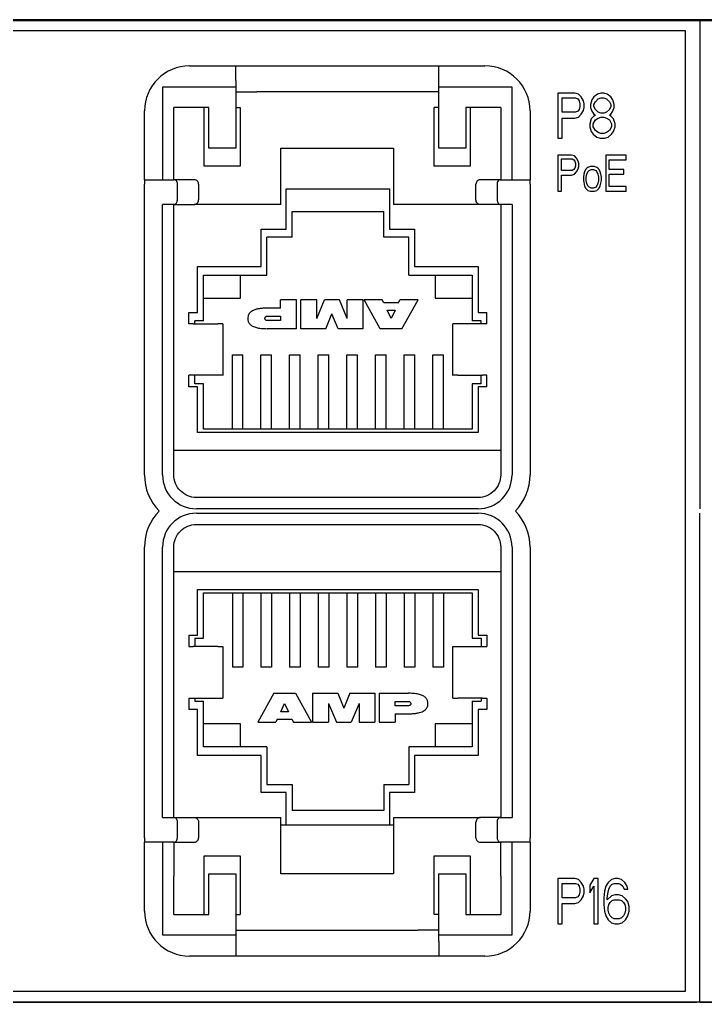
# Model space of a CAD drawing. Header units: millimetres. Extents: x 11355 to 11505, y 8083 to 8171.
# Drawn here: x 11370.43 to 11371.621, y 8103.342 to 8105.05 of the extents above; entities that cross this region are included whole.
import ezdxf

# ---------------------------------------------------------------- set-up
doc = ezdxf.new("R2010")
doc.units = ezdxf.units.MM
for name, color, linetype in [('Elem. Eléctricos - Termomagneticas', 7, 'Continuous'), ('Ordenador de Cables 1U', 7, 'Continuous'), ('SW Siemens Scalance XR324', 7, 'Continuous')]:
    doc.layers.add(name, color=color, linetype=linetype)

# ---------------------------------------------------------------- blocks, each defined once
blk = doc.blocks.new('SW Siemens Scalance XR324')
at = {"layer": 'SW Siemens Scalance XR324'}
for p, q in [((32842.4469, -3475.9849), (32844.7935, -3475.9849)), ((32844.7935, -3475.9849), (32844.7984, -3475.9849)), ((32844.7984, -3475.9849), (32847.145, -3475.9849)), ((32844.7984, -3475.9849), (32844.7984, -3476.8351)), ((32844.774, -3476.0045), (32842.4665, -3476.0045)), ((32844.774, -3477.6734), (32844.774, -3476.0045)), ((32843.9121, -3476.0652), (32843.9922, -3476.0652)), ((32843.9922, -3476.0652), (32844.0444, -3476.0652)), ((32843.9922, -3476.0907), (32843.9922, -3476.0652)), ((32844.0444, -3476.0652), (32844.293, -3476.0652)), ((32844.293, -3476.0652), (32844.3452, -3476.0652)), ((32844.3452, -3476.0652), (32844.4253, -3476.0652)), ((32844.3452, -3476.0907), (32844.3452, -3476.0652)), ((32843.9924, -3476.1025), (32843.8651, -3476.1025)), ((32843.8651, -3476.1025), (32843.8651, -3476.2043)), ((32843.9924, -3476.0907), (32843.9924, -3476.1025)), ((32843.9924, -3476.1025), (32843.9924, -3476.2082)), ((32844.345, -3476.1025), (32844.345, -3476.0907)), ((32844.4723, -3476.1025), (32844.345, -3476.1025)), ((32844.345, -3476.2082), (32844.345, -3476.1025)), ((32844.4723, -3476.2043), (32844.4723, -3476.1025)), ((32843.9924, -3476.1103), (32844.0288, -3476.1103)), ((32844.345, -3476.1103), (32844.3085, -3476.1103)), ((32844.5522, -3476.1126), (32844.5522, -3476.191)), ((32844.5816, -3476.1126), (32844.5522, -3476.1126)), ((32844.5595, -3476.121), (32844.5828, -3476.121)), ((32844.5595, -3476.146), (32844.5595, -3476.121)), ((32844.5877, -3476.1143), (32844.5816, -3476.1126)), ((32844.5828, -3476.121), (32844.5865, -3476.1226)), ((32844.5865, -3476.1226), (32844.5889, -3476.126)), ((32844.5926, -3476.1193), (32844.5877, -3476.1143)), ((32844.5963, -3476.126), (32844.5926, -3476.1193)), ((32844.6146, -3476.1193), (32844.611, -3476.1243)), ((32844.6207, -3476.1143), (32844.6146, -3476.1193)), ((32844.6171, -3476.1276), (32844.622, -3476.1226)), ((32844.6269, -3476.1126), (32844.6207, -3476.1143)), ((32844.622, -3476.1226), (32844.6269, -3476.121)), ((32844.6318, -3476.1126), (32844.6269, -3476.1126)), ((32844.6269, -3476.121), (32844.6318, -3476.121)), ((32844.6379, -3476.1143), (32844.6318, -3476.1126)), ((32844.6318, -3476.121), (32844.6367, -3476.1226)), ((32844.6367, -3476.1226), (32844.6416, -3476.1276)), ((32844.644, -3476.1193), (32844.6379, -3476.1143)), ((32844.6477, -3476.1243), (32844.644, -3476.1193)), ((32843.9454, -3476.1377), (32843.8847, -3476.1377)), ((32843.8847, -3476.2043), (32843.8847, -3476.1377)), ((32843.9375, -3476.2396), (32843.9375, -3476.1377)), ((32843.9454, -3476.2082), (32843.9454, -3476.1377)), ((32843.9924, -3476.1377), (32844.0002, -3476.1377)), ((32844.0002, -3476.1377), (32844.0002, -3476.2396)), ((32844.3371, -3476.2396), (32844.3371, -3476.1377)), ((32844.345, -3476.1377), (32844.3371, -3476.1377)), ((32844.4527, -3476.1377), (32844.392, -3476.1377)), ((32844.392, -3476.1377), (32844.392, -3476.2082)), ((32844.3998, -3476.1377), (32844.3998, -3476.2396)), ((32844.4527, -3476.1377), (32844.4527, -3476.2043)), ((32844.5889, -3476.126), (32844.5901, -3476.131)), ((32844.5901, -3476.136), (32844.5889, -3476.141)), ((32844.5901, -3476.131), (32844.5901, -3476.136)), ((32844.5975, -3476.131), (32844.5963, -3476.126)), ((32844.5963, -3476.1426), (32844.5975, -3476.1376)), ((32844.5975, -3476.1376), (32844.5975, -3476.131)), ((32844.611, -3476.1243), (32844.6085, -3476.1326)), ((32844.6085, -3476.1326), (32844.6085, -3476.1376)), ((32844.6085, -3476.1376), (32844.611, -3476.1443)), ((32844.6146, -3476.1326), (32844.6171, -3476.1276)), ((32844.6146, -3476.136), (32844.6146, -3476.1326)), ((32844.6171, -3476.141), (32844.6146, -3476.136)), ((32844.6416, -3476.1276), (32844.644, -3476.1326)), ((32844.644, -3476.136), (32844.6416, -3476.141)), ((32844.644, -3476.1326), (32844.644, -3476.136)), ((32844.6501, -3476.1326), (32844.6477, -3476.1243)), ((32844.6477, -3476.1443), (32844.6501, -3476.1376)), ((32844.6501, -3476.1376), (32844.6501, -3476.1326)), ((32843.8337, -3476.2043), (32843.8337, -3476.1436)), ((32844.5036, -3476.1436), (32844.5036, -3476.2043)), ((32844.5828, -3476.146), (32844.5595, -3476.146)), ((32844.5595, -3476.156), (32844.5816, -3476.156)), ((32844.5595, -3476.191), (32844.5595, -3476.156)), ((32844.5816, -3476.156), (32844.5877, -3476.1543)), ((32844.5865, -3476.1443), (32844.5828, -3476.146)), ((32844.5889, -3476.141), (32844.5865, -3476.1443)), ((32844.5877, -3476.1543), (32844.5926, -3476.1493)), ((32844.5926, -3476.1493), (32844.5963, -3476.1426)), ((32844.6097, -3476.1576), (32844.6073, -3476.166)), ((32844.6146, -3476.1526), (32844.6097, -3476.1576)), ((32844.611, -3476.1443), (32844.6146, -3476.1493)), ((32844.6146, -3476.1493), (32844.6171, -3476.151)), ((32844.6171, -3476.151), (32844.6146, -3476.1526)), ((32844.622, -3476.146), (32844.6171, -3476.141)), ((32844.6171, -3476.1593), (32844.622, -3476.156)), ((32844.6269, -3476.1476), (32844.622, -3476.146)), ((32844.622, -3476.156), (32844.6269, -3476.1543)), ((32844.6318, -3476.1476), (32844.6269, -3476.1476)), ((32844.6269, -3476.1543), (32844.6318, -3476.1543)), ((32844.6367, -3476.146), (32844.6318, -3476.1476)), ((32844.6318, -3476.1543), (32844.6367, -3476.156)), ((32844.6416, -3476.141), (32844.6367, -3476.146)), ((32844.6367, -3476.156), (32844.6416, -3476.1593)), ((32844.6416, -3476.151), (32844.644, -3476.1493)), ((32844.644, -3476.1526), (32844.6416, -3476.151)), ((32844.644, -3476.1493), (32844.6477, -3476.1443)), ((32844.6489, -3476.1576), (32844.644, -3476.1526)), ((32844.6514, -3476.166), (32844.6489, -3476.1576)), ((32844.6073, -3476.166), (32844.6073, -3476.171)), ((32844.6073, -3476.171), (32844.6097, -3476.1793)), ((32844.6134, -3476.166), (32844.6171, -3476.1593)), ((32844.6134, -3476.171), (32844.6134, -3476.166)), ((32844.6171, -3476.1777), (32844.6134, -3476.171)), ((32844.6416, -3476.1593), (32844.6452, -3476.166)), ((32844.6452, -3476.171), (32844.6416, -3476.1777)), ((32844.6452, -3476.166), (32844.6452, -3476.171)), ((32844.6489, -3476.1793), (32844.6514, -3476.171)), ((32844.6514, -3476.171), (32844.6514, -3476.166)), ((32844.5522, -3476.191), (32844.5595, -3476.191)), ((32844.6097, -3476.1793), (32844.6134, -3476.1843)), ((32844.6134, -3476.1843), (32844.6195, -3476.1893)), ((32844.622, -3476.181), (32844.6171, -3476.1777)), ((32844.6195, -3476.1893), (32844.6256, -3476.191)), ((32844.6269, -3476.1827), (32844.622, -3476.181)), ((32844.6256, -3476.191), (32844.633, -3476.191)), ((32844.6318, -3476.1827), (32844.6269, -3476.1827)), ((32844.6367, -3476.181), (32844.6318, -3476.1827)), ((32844.633, -3476.191), (32844.6391, -3476.1893)), ((32844.6416, -3476.1777), (32844.6367, -3476.181)), ((32844.6391, -3476.1893), (32844.6452, -3476.1843)), ((32844.6452, -3476.1843), (32844.6489, -3476.1793)), ((32843.8337, -3476.2631), (32843.8337, -3476.2043)), ((32843.865, -3476.2043), (32843.865, -3476.2631)), ((32843.9924, -3476.2082), (32843.9454, -3476.2082)), ((32844.0707, -3476.2082), (32844.2666, -3476.2082)), ((32844.0707, -3476.3062), (32844.0707, -3476.2082)), ((32844.2666, -3476.2082), (32844.2666, -3476.3062)), ((32844.392, -3476.2082), (32844.345, -3476.2082)), ((32844.4723, -3476.2631), (32844.4723, -3476.2043)), ((32844.5036, -3476.2043), (32844.5036, -3476.2631)), ((32844.5522, -3476.2204), (32844.5522, -3476.2831)), ((32844.5757, -3476.2204), (32844.5522, -3476.2204)), ((32844.5806, -3476.2217), (32844.5757, -3476.2204)), ((32844.5845, -3476.2257), (32844.5806, -3476.2217)), ((32844.5874, -3476.231), (32844.5845, -3476.2257)), ((32844.6354, -3476.2204), (32844.6354, -3476.2831)), ((32844.6707, -3476.2204), (32844.6354, -3476.2204)), ((32844.6707, -3476.2284), (32844.6707, -3476.2204)), ((32844.0002, -3476.2396), (32843.9375, -3476.2396)), ((32844.3998, -3476.2396), (32844.3371, -3476.2396)), ((32844.5581, -3476.227), (32844.5767, -3476.227)), ((32844.5581, -3476.247), (32844.5581, -3476.227)), ((32844.5767, -3476.227), (32844.5796, -3476.2284)), ((32844.5796, -3476.2284), (32844.5816, -3476.231)), ((32844.5816, -3476.243), (32844.5796, -3476.2457)), ((32844.5816, -3476.231), (32844.5825, -3476.235)), ((32844.5825, -3476.239), (32844.5816, -3476.243)), ((32844.5825, -3476.235), (32844.5825, -3476.239)), ((32844.5884, -3476.235), (32844.5874, -3476.231)), ((32844.5874, -3476.2444), (32844.5884, -3476.2404)), ((32844.5884, -3476.2404), (32844.5884, -3476.235)), ((32844.6021, -3476.243), (32844.6002, -3476.2457)), ((32844.6041, -3476.2417), (32844.6021, -3476.243)), ((32844.608, -3476.2404), (32844.6041, -3476.2417)), ((32844.6158, -3476.2404), (32844.608, -3476.2404)), ((32844.6198, -3476.2417), (32844.6158, -3476.2404)), ((32844.6217, -3476.243), (32844.6198, -3476.2417)), ((32844.6237, -3476.2457), (32844.6217, -3476.243)), ((32844.6413, -3476.2284), (32844.6707, -3476.2284)), ((32844.6413, -3476.2457), (32844.6413, -3476.2284)), ((32844.5767, -3476.247), (32844.5581, -3476.247)), ((32844.5581, -3476.255), (32844.5757, -3476.255)), ((32844.5581, -3476.2831), (32844.5581, -3476.255)), ((32844.5757, -3476.255), (32844.5806, -3476.2537)), ((32844.5796, -3476.2457), (32844.5767, -3476.247)), ((32844.5806, -3476.2537), (32844.5845, -3476.2497)), ((32844.5845, -3476.2497), (32844.5874, -3476.2444)), ((32844.5972, -3476.2537), (32844.5963, -3476.259)), ((32844.5963, -3476.259), (32844.5963, -3476.2644)), ((32844.5982, -3476.2497), (32844.5972, -3476.2537)), ((32844.6002, -3476.2457), (32844.5982, -3476.2497)), ((32844.6012, -3476.259), (32844.6021, -3476.2537)), ((32844.6012, -3476.2644), (32844.6012, -3476.259)), ((32844.6021, -3476.2537), (32844.6041, -3476.2497)), ((32844.6041, -3476.2497), (32844.6061, -3476.247)), ((32844.6061, -3476.247), (32844.61, -3476.2457)), ((32844.61, -3476.2457), (32844.6139, -3476.2457)), ((32844.6139, -3476.2457), (32844.6178, -3476.247)), ((32844.6178, -3476.247), (32844.6198, -3476.2497)), ((32844.6198, -3476.2497), (32844.6217, -3476.2537)), ((32844.6217, -3476.2537), (32844.6227, -3476.259)), ((32844.6227, -3476.259), (32844.6227, -3476.2644)), ((32844.6256, -3476.2497), (32844.6237, -3476.2457)), ((32844.6266, -3476.2537), (32844.6256, -3476.2497)), ((32844.6276, -3476.259), (32844.6266, -3476.2537)), ((32844.6276, -3476.2644), (32844.6276, -3476.259)), ((32844.6668, -3476.2457), (32844.6413, -3476.2457)), ((32844.6413, -3476.2537), (32844.6668, -3476.2537)), ((32844.6413, -3476.275), (32844.6413, -3476.2537)), ((32844.6668, -3476.2537), (32844.6668, -3476.2457)), ((32843.8337, -3476.2631), (32843.8853, -3476.2631)), ((32843.8337, -3476.7763), (32843.8337, -3476.2709)), ((32843.9199, -3476.2631), (32843.8853, -3476.2631)), ((32843.8909, -3476.2983), (32843.8909, -3476.2709)), ((32843.9277, -3476.2709), (32843.9277, -3476.2983)), ((32844.4096, -3476.2983), (32844.4096, -3476.2709)), ((32844.452, -3476.2631), (32844.4174, -3476.2631)), ((32844.4465, -3476.2709), (32844.4465, -3476.2983)), ((32844.452, -3476.2631), (32844.5036, -3476.2631)), ((32844.5036, -3476.2709), (32844.5036, -3476.7763)), ((32844.5963, -3476.2644), (32844.5982, -3476.2737)), ((32844.5982, -3476.2737), (32844.6002, -3476.2777)), ((32844.6021, -3476.2697), (32844.6012, -3476.2644)), ((32844.6041, -3476.2737), (32844.6021, -3476.2697)), ((32844.6061, -3476.2764), (32844.6041, -3476.2737)), ((32844.61, -3476.2777), (32844.6061, -3476.2764)), ((32844.6178, -3476.2764), (32844.6139, -3476.2777)), ((32844.6198, -3476.2737), (32844.6178, -3476.2764)), ((32844.6217, -3476.2697), (32844.6198, -3476.2737)), ((32844.6227, -3476.2644), (32844.6217, -3476.2697)), ((32844.6237, -3476.2777), (32844.6256, -3476.2737)), ((32844.6256, -3476.2737), (32844.6276, -3476.2644)), ((32844.6707, -3476.275), (32844.6413, -3476.275)), ((32844.6707, -3476.2831), (32844.6707, -3476.275)), ((32844.0801, -3476.2788), (32844.2593, -3476.2788)), ((32844.0801, -3476.3494), (32844.0801, -3476.2788)), ((32844.2593, -3476.2788), (32844.2593, -3476.3494)), ((32844.5522, -3476.2831), (32844.5581, -3476.2831)), ((32844.6002, -3476.2777), (32844.6021, -3476.2804)), ((32844.6021, -3476.2804), (32844.6041, -3476.2817)), ((32844.6041, -3476.2817), (32844.608, -3476.2831)), ((32844.608, -3476.2831), (32844.6158, -3476.2831)), ((32844.6139, -3476.2777), (32844.61, -3476.2777)), ((32844.6158, -3476.2831), (32844.6198, -3476.2817)), ((32844.6198, -3476.2817), (32844.6217, -3476.2804)), ((32844.6217, -3476.2804), (32844.6237, -3476.2777)), ((32844.6354, -3476.2831), (32844.6707, -3476.2831)), ((32843.8651, -3476.7763), (32843.8651, -3476.3062)), ((32843.8853, -3476.3062), (32843.8651, -3476.3062)), ((32843.8847, -3476.7763), (32843.8847, -3476.3062)), ((32843.8853, -3476.3062), (32843.9199, -3476.3062)), ((32844.0707, -3476.3062), (32843.9199, -3476.3062)), ((32844.4174, -3476.3062), (32844.2666, -3476.3062)), ((32844.452, -3476.3062), (32844.4174, -3476.3062)), ((32844.4723, -3476.3062), (32844.452, -3476.3062)), ((32844.4527, -3476.3062), (32844.4527, -3476.7763)), ((32844.4723, -3476.3062), (32844.4723, -3476.7763)), ((32844.0901, -3476.3186), (32844.2493, -3476.3186)), ((32844.0901, -3476.3633), (32844.0901, -3476.3186)), ((32844.2493, -3476.3633), (32844.2493, -3476.3186)), ((32844.0364, -3476.4141), (32844.0364, -3476.3494)), ((32844.0364, -3476.3494), (32844.0801, -3476.3494)), ((32844.2593, -3476.3494), (32844.303, -3476.3494)), ((32844.303, -3476.3494), (32844.303, -3476.4141)), ((32844.0901, -3476.3633), (32844.0463, -3476.3633)), ((32844.0463, -3476.429), (32844.0463, -3476.3633)), ((32844.2931, -3476.3633), (32844.2493, -3476.3633)), ((32844.2931, -3476.429), (32844.2931, -3476.3633)), ((32843.9259, -3476.4141), (32844.0364, -3476.4141)), ((32843.9259, -3476.4937), (32843.9259, -3476.4141)), ((32843.9364, -3476.429), (32844.0463, -3476.429)), ((32843.9364, -3476.5086), (32843.9364, -3476.429)), ((32844.0005, -3476.4688), (32844.0005, -3476.429)), ((32844.2931, -3476.429), (32844.403, -3476.429)), ((32844.303, -3476.4141), (32844.4135, -3476.4141)), ((32844.3389, -3476.429), (32844.3389, -3476.4688)), ((32844.403, -3476.429), (32844.403, -3476.5086)), ((32844.4135, -3476.4141), (32844.4135, -3476.4937)), ((32843.9364, -3476.4688), (32844.0005, -3476.4688)), ((32844.07, -3476.4865), (32844.07, -3476.4718)), ((32844.0977, -3476.4718), (32844.07, -3476.4718)), ((32844.0977, -3476.5221), (32844.0977, -3476.4718)), ((32844.1329, -3476.4718), (32844.1053, -3476.4718)), ((32844.1053, -3476.5221), (32844.1053, -3476.4718)), ((32844.1329, -3476.5043), (32844.1329, -3476.4718)), ((32844.1329, -3476.5043), (32844.1466, -3476.4718)), ((32844.1723, -3476.4718), (32844.1466, -3476.4718)), ((32844.186, -3476.5043), (32844.1723, -3476.4718)), ((32844.186, -3476.5043), (32844.186, -3476.4718)), ((32844.2137, -3476.4718), (32844.186, -3476.4718)), ((32844.2137, -3476.5221), (32844.2137, -3476.4718)), ((32844.2431, -3476.5221), (32844.2153, -3476.4718)), ((32844.2469, -3476.4718), (32844.2153, -3476.4718)), ((32844.2494, -3476.4772), (32844.2469, -3476.4718)), ((32844.2749, -3476.4772), (32844.2494, -3476.4772)), ((32844.2749, -3476.4772), (32844.2774, -3476.4718)), ((32844.309, -3476.4718), (32844.2774, -3476.4718)), ((32844.2811, -3476.5221), (32844.309, -3476.4718)), ((32844.3389, -3476.4688), (32844.403, -3476.4688)), ((32843.911, -3476.4937), (32843.9259, -3476.4937)), ((32843.911, -3476.5136), (32843.911, -3476.4937)), ((32844.07, -3476.4865), (32844.0466, -3476.4865)), ((32844.149, -3476.5221), (32844.1595, -3476.4961)), ((32844.17, -3476.5221), (32844.1595, -3476.4961)), ((32844.2623, -3476.5043), (32844.2554, -3476.4898)), ((32844.2554, -3476.4898), (32844.269, -3476.4898)), ((32844.269, -3476.4898), (32844.2623, -3476.5043)), ((32844.4135, -3476.4937), (32844.4284, -3476.4937)), ((32844.4284, -3476.5136), (32844.4284, -3476.4937)), ((32843.9182, -3476.5136), (32843.911, -3476.5136)), ((32843.9182, -3476.5136), (32843.9611, -3476.5136)), ((32843.9364, -3476.5086), (32843.9209, -3476.5086)), ((32843.9209, -3476.5136), (32843.9209, -3476.5086)), ((32843.9707, -3476.6032), (32843.9707, -3476.5135)), ((32844.0466, -3476.5005), (32844.07, -3476.5005)), ((32844.07, -3476.508), (32844.0466, -3476.508)), ((32844.07, -3476.5005), (32844.07, -3476.508)), ((32844.3687, -3476.5135), (32844.3687, -3476.6032)), ((32844.4212, -3476.5136), (32844.3783, -3476.5136)), ((32844.4185, -3476.5086), (32844.403, -3476.5086)), ((32844.4185, -3476.5136), (32844.4185, -3476.5086)), ((32844.4284, -3476.5136), (32844.4212, -3476.5136)), ((32844.0977, -3476.5221), (32844.0466, -3476.5221)), ((32844.149, -3476.5221), (32844.1053, -3476.5221)), ((32844.2137, -3476.5221), (32844.17, -3476.5221)), ((32844.2811, -3476.5221), (32844.2431, -3476.5221)), ((32843.9864, -3476.6967), (32843.9864, -3476.5673)), ((32843.9864, -3476.5673), (32844.0048, -3476.5673)), ((32844.0048, -3476.6967), (32844.0048, -3476.5673)), ((32844.0361, -3476.5673), (32844.0545, -3476.5673)), ((32844.0361, -3476.6967), (32844.0361, -3476.5673)), ((32844.0545, -3476.6967), (32844.0545, -3476.5673)), ((32844.0859, -3476.5673), (32844.1043, -3476.5673)), ((32844.0859, -3476.6967), (32844.0859, -3476.5673)), ((32844.1043, -3476.6967), (32844.1043, -3476.5673)), ((32844.1356, -3476.5673), (32844.154, -3476.5673)), ((32844.1356, -3476.6967), (32844.1356, -3476.5673)), ((32844.154, -3476.6967), (32844.154, -3476.5673)), ((32844.1854, -3476.5673), (32844.2038, -3476.5673)), ((32844.1854, -3476.6967), (32844.1854, -3476.5673)), ((32844.2038, -3476.6967), (32844.2038, -3476.5673)), ((32844.2351, -3476.5673), (32844.2535, -3476.5673)), ((32844.2351, -3476.6967), (32844.2351, -3476.5673)), ((32844.2535, -3476.6967), (32844.2535, -3476.5673)), ((32844.2849, -3476.5673), (32844.3033, -3476.5673)), ((32844.2849, -3476.6967), (32844.2849, -3476.5673)), ((32844.3033, -3476.6967), (32844.3033, -3476.5673)), ((32844.3346, -3476.6967), (32844.3346, -3476.5673)), ((32844.3346, -3476.5673), (32844.353, -3476.5673)), ((32844.353, -3476.6967), (32844.353, -3476.5673)), ((32843.9182, -3476.6031), (32843.911, -3476.6031)), ((32843.911, -3476.623), (32843.911, -3476.6031)), ((32843.9611, -3476.6031), (32843.9182, -3476.6031)), ((32843.9209, -3476.6181), (32843.9209, -3476.6031)), ((32843.9364, -3476.6181), (32843.9209, -3476.6181)), ((32843.9364, -3476.6967), (32843.9364, -3476.6181)), ((32844.3783, -3476.6031), (32844.4212, -3476.6031)), ((32844.403, -3476.6181), (32844.403, -3476.6967)), ((32844.4185, -3476.6181), (32844.403, -3476.6181)), ((32844.4185, -3476.6181), (32844.4185, -3476.6031)), ((32844.4284, -3476.6031), (32844.4212, -3476.6031)), ((32844.4284, -3476.623), (32844.4284, -3476.6031)), ((32843.9259, -3476.623), (32843.911, -3476.623)), ((32843.9259, -3476.7027), (32843.9259, -3476.623)), ((32844.4135, -3476.623), (32844.4135, -3476.7027)), ((32844.4284, -3476.623), (32844.4135, -3476.623)), ((32844.4135, -3476.7027), (32843.9259, -3476.7027)), ((32844.403, -3476.6967), (32843.9364, -3476.6967)), ((32843.8847, -3476.7332), (32844.4527, -3476.7332)), ((32844.4135, -3476.8155), (32843.9238, -3476.8155)), ((32844.4135, -3476.8351), (32843.9238, -3476.8351)), ((32843.9238, -3476.8429), (32844.4135, -3476.8429)), ((32844.7984, -3477.693), (32844.7984, -3476.8429)), ((32843.9238, -3476.8625), (32844.4135, -3476.8625)), ((32843.8337, -3477.407), (32843.8337, -3476.9017)), ((32843.8651, -3477.3718), (32843.8651, -3476.9017)), ((32843.8847, -3477.3718), (32843.8847, -3476.9017)), ((32844.4527, -3476.9017), (32844.4527, -3477.3718)), ((32844.4723, -3476.9017), (32844.4723, -3477.3718)), ((32844.5036, -3476.9017), (32844.5036, -3477.407)), ((32844.4527, -3476.9447), (32843.8847, -3476.9447)), ((32843.9259, -3476.9753), (32844.4135, -3476.9753)), ((32843.9259, -3477.0549), (32843.9259, -3476.9753)), ((32844.4135, -3476.9753), (32844.4135, -3477.0549)), ((32843.9364, -3476.9813), (32844.403, -3476.9813)), ((32843.9364, -3477.0599), (32843.9364, -3476.9813)), ((32843.9864, -3476.9813), (32843.9864, -3477.1106)), ((32844.0048, -3476.9813), (32844.0048, -3477.1106)), ((32844.0361, -3476.9813), (32844.0361, -3477.1106)), ((32844.0545, -3476.9813), (32844.0545, -3477.1106)), ((32844.0859, -3476.9813), (32844.0859, -3477.1106)), ((32844.1043, -3476.9813), (32844.1043, -3477.1106)), ((32844.1356, -3476.9813), (32844.1356, -3477.1106)), ((32844.154, -3476.9813), (32844.154, -3477.1106)), ((32844.1854, -3476.9813), (32844.1854, -3477.1106)), ((32844.2038, -3476.9813), (32844.2038, -3477.1106)), ((32844.2351, -3476.9813), (32844.2351, -3477.1106)), ((32844.2535, -3476.9813), (32844.2535, -3477.1106)), ((32844.2849, -3476.9813), (32844.2849, -3477.1106)), ((32844.3033, -3476.9813), (32844.3033, -3477.1106)), ((32844.3346, -3476.9813), (32844.3346, -3477.1106)), ((32844.353, -3476.9813), (32844.353, -3477.1106)), ((32844.403, -3476.9813), (32844.403, -3477.0599)), ((32843.911, -3477.0549), (32843.9259, -3477.0549)), ((32843.911, -3477.0549), (32843.911, -3477.0748)), ((32843.9209, -3477.0599), (32843.9209, -3477.0748)), ((32843.9209, -3477.0599), (32843.9364, -3477.0599)), ((32844.403, -3477.0599), (32844.4185, -3477.0599)), ((32844.4135, -3477.0549), (32844.4284, -3477.0549)), ((32844.4185, -3477.0599), (32844.4185, -3477.0748)), ((32844.4284, -3477.0549), (32844.4284, -3477.0748)), ((32843.911, -3477.0748), (32843.9182, -3477.0748)), ((32843.9611, -3477.0748), (32843.9182, -3477.0748)), ((32843.9707, -3477.1644), (32843.9707, -3477.0747)), ((32844.3687, -3477.0747), (32844.3687, -3477.1644)), ((32844.3783, -3477.0748), (32844.4212, -3477.0748)), ((32844.4212, -3477.0748), (32844.4284, -3477.0748)), ((32844.0048, -3477.1106), (32843.9864, -3477.1106)), ((32844.0545, -3477.1106), (32844.0361, -3477.1106)), ((32844.1043, -3477.1106), (32844.0859, -3477.1106)), ((32844.154, -3477.1106), (32844.1356, -3477.1106)), ((32844.2038, -3477.1106), (32844.1854, -3477.1106)), ((32844.2535, -3477.1106), (32844.2351, -3477.1106)), ((32844.3033, -3477.1106), (32844.2849, -3477.1106)), ((32844.353, -3477.1106), (32844.3346, -3477.1106)), ((32843.911, -3477.1644), (32843.9182, -3477.1644)), ((32843.911, -3477.1644), (32843.911, -3477.1843)), ((32843.9182, -3477.1644), (32843.9611, -3477.1644)), ((32843.9209, -3477.1644), (32843.9209, -3477.1693)), ((32844.0583, -3477.1558), (32844.0304, -3477.2061)), ((32844.0583, -3477.1558), (32844.0962, -3477.1558)), ((32844.0962, -3477.1558), (32844.1241, -3477.2061)), ((32844.1257, -3477.1558), (32844.1257, -3477.2061)), ((32844.1257, -3477.1558), (32844.1694, -3477.1558)), ((32844.1694, -3477.1558), (32844.1799, -3477.1818)), ((32844.1904, -3477.1558), (32844.1799, -3477.1818)), ((32844.1904, -3477.1558), (32844.2341, -3477.1558)), ((32844.2341, -3477.1558), (32844.2341, -3477.2061)), ((32844.2417, -3477.1558), (32844.2927, -3477.1558)), ((32844.2417, -3477.1558), (32844.2417, -3477.2061)), ((32844.4212, -3477.1644), (32844.3783, -3477.1644)), ((32844.4185, -3477.1644), (32844.4185, -3477.1693)), ((32844.4212, -3477.1644), (32844.4284, -3477.1644)), ((32844.4284, -3477.1644), (32844.4284, -3477.1843)), ((32843.9209, -3477.1693), (32843.9364, -3477.1693)), ((32843.9364, -3477.2489), (32843.9364, -3477.1693)), ((32844.0704, -3477.1881), (32844.0771, -3477.1737)), ((32844.0771, -3477.1737), (32844.084, -3477.1881)), ((32844.1534, -3477.1737), (32844.1671, -3477.2061)), ((32844.1534, -3477.1737), (32844.1534, -3477.2061)), ((32844.2065, -3477.1737), (32844.1927, -3477.2061)), ((32844.2065, -3477.1737), (32844.2065, -3477.2061)), ((32844.2694, -3477.1699), (32844.2927, -3477.1699)), ((32844.2694, -3477.1774), (32844.2694, -3477.1699)), ((32844.2927, -3477.1774), (32844.2694, -3477.1774)), ((32844.403, -3477.1693), (32844.403, -3477.2489)), ((32844.403, -3477.1693), (32844.4185, -3477.1693)), ((32843.9259, -3477.1843), (32843.911, -3477.1843)), ((32843.9259, -3477.2639), (32843.9259, -3477.1843)), ((32844.084, -3477.1881), (32844.0704, -3477.1881)), ((32844.2694, -3477.1914), (32844.2927, -3477.1914)), ((32844.2694, -3477.1914), (32844.2694, -3477.2061)), ((32844.4135, -3477.1843), (32844.4135, -3477.2639)), ((32844.4284, -3477.1843), (32844.4135, -3477.1843)), ((32844.0005, -3477.2091), (32843.9364, -3477.2091)), ((32844.0005, -3477.2489), (32844.0005, -3477.2091)), ((32844.0304, -3477.2061), (32844.062, -3477.2061)), ((32844.0645, -3477.2008), (32844.062, -3477.2061)), ((32844.0645, -3477.2008), (32844.09, -3477.2008)), ((32844.09, -3477.2008), (32844.0925, -3477.2061)), ((32844.0925, -3477.2061), (32844.1241, -3477.2061)), ((32844.1257, -3477.2061), (32844.1534, -3477.2061)), ((32844.1671, -3477.2061), (32844.1927, -3477.2061)), ((32844.2065, -3477.2061), (32844.2341, -3477.2061)), ((32844.2417, -3477.2061), (32844.2694, -3477.2061)), ((32844.403, -3477.2091), (32844.3389, -3477.2091)), ((32844.3389, -3477.2091), (32844.3389, -3477.2489)), ((32844.0463, -3477.2489), (32843.9364, -3477.2489)), ((32844.0463, -3477.2489), (32844.0463, -3477.3146)), ((32844.2931, -3477.2489), (32844.2931, -3477.3146)), ((32844.403, -3477.2489), (32844.2931, -3477.2489)), ((32844.0364, -3477.2639), (32843.9259, -3477.2639)), ((32844.0364, -3477.3285), (32844.0364, -3477.2639)), ((32844.303, -3477.2639), (32844.303, -3477.3285)), ((32844.4135, -3477.2639), (32844.303, -3477.2639)), ((32844.0463, -3477.3146), (32844.0901, -3477.3146)), ((32844.0901, -3477.3146), (32844.0901, -3477.3594)), ((32844.2493, -3477.3146), (32844.2493, -3477.3594)), ((32844.2493, -3477.3146), (32844.2931, -3477.3146)), ((32844.0801, -3477.3285), (32844.0364, -3477.3285)), ((32844.0801, -3477.3843), (32844.0801, -3477.3285)), ((32844.2593, -3477.3285), (32844.2593, -3477.3843)), ((32844.303, -3477.3285), (32844.2593, -3477.3285)), ((32844.2493, -3477.3594), (32844.0901, -3477.3594)), ((32843.8651, -3477.3718), (32843.8853, -3477.3718)), ((32843.8853, -3477.3718), (32843.9199, -3477.3718)), ((32843.8909, -3477.407), (32843.8909, -3477.3796)), ((32843.9199, -3477.3718), (32844.0707, -3477.3718)), ((32843.9277, -3477.3796), (32843.9277, -3477.407)), ((32844.0707, -3477.4697), (32844.0707, -3477.3718)), ((32844.0707, -3477.3843), (32844.2666, -3477.3843)), ((32844.2666, -3477.3718), (32844.2666, -3477.4697)), ((32844.2666, -3477.3718), (32844.4174, -3477.3718)), ((32844.4096, -3477.407), (32844.4096, -3477.3796)), ((32844.452, -3477.3718), (32844.4174, -3477.3718)), ((32844.4465, -3477.3796), (32844.4465, -3477.407)), ((32844.452, -3477.3718), (32844.4723, -3477.3718)), ((32843.8853, -3477.4149), (32843.8337, -3477.4149)), ((32843.8337, -3477.4736), (32843.8337, -3477.4149)), ((32843.865, -3477.4149), (32843.865, -3477.4736)), ((32843.8853, -3477.4149), (32843.9199, -3477.4149)), ((32844.4174, -3477.4149), (32844.452, -3477.4149)), ((32844.5036, -3477.4149), (32844.452, -3477.4149)), ((32844.4723, -3477.4736), (32844.4723, -3477.4149)), ((32844.5036, -3477.4149), (32844.5036, -3477.4736)), ((32843.9375, -3477.4384), (32844.0002, -3477.4384)), ((32843.9375, -3477.5402), (32843.9375, -3477.4384)), ((32844.0002, -3477.4384), (32844.0002, -3477.5402)), ((32844.3371, -3477.4384), (32844.3998, -3477.4384)), ((32844.3371, -3477.5402), (32844.3371, -3477.4384)), ((32844.3998, -3477.4384), (32844.3998, -3477.5402)), ((32843.9454, -3477.5402), (32843.9454, -3477.4697)), ((32843.9454, -3477.4697), (32843.9924, -3477.4697)), ((32843.9924, -3477.4697), (32843.9924, -3477.5755)), ((32844.2666, -3477.4697), (32844.0707, -3477.4697)), ((32844.345, -3477.4697), (32844.392, -3477.4697)), ((32844.345, -3477.5755), (32844.345, -3477.4697)), ((32844.392, -3477.4697), (32844.392, -3477.5402)), ((32843.8337, -3477.5343), (32843.8337, -3477.4736)), ((32843.8651, -3477.4736), (32843.8651, -3477.5755)), ((32843.8847, -3477.5402), (32843.8847, -3477.4736)), ((32844.4527, -3477.4736), (32844.4527, -3477.5402)), ((32844.4723, -3477.5755), (32844.4723, -3477.4736)), ((32844.5036, -3477.4736), (32844.5036, -3477.5343)), ((32844.5522, -3477.4779), (32844.5522, -3477.5563)), ((32844.5816, -3477.4779), (32844.5522, -3477.4779)), ((32844.5595, -3477.4863), (32844.5828, -3477.4863)), ((32844.5595, -3477.5113), (32844.5595, -3477.4863)), ((32844.5877, -3477.4796), (32844.5816, -3477.4779)), ((32844.5828, -3477.4863), (32844.5865, -3477.4879)), ((32844.5865, -3477.4879), (32844.5889, -3477.4913)), ((32844.5926, -3477.4846), (32844.5877, -3477.4796)), ((32844.5963, -3477.4913), (32844.5926, -3477.4846)), ((32844.6146, -3477.4779), (32844.6073, -3477.4896)), ((32844.6073, -3477.4896), (32844.6073, -3477.5029)), ((32844.622, -3477.4779), (32844.6146, -3477.4779)), ((32844.622, -3477.5563), (32844.622, -3477.4779)), ((32844.6391, -3477.4846), (32844.6354, -3477.4913)), ((32844.6452, -3477.4796), (32844.6391, -3477.4846)), ((32844.6428, -3477.4913), (32844.6465, -3477.4879)), ((32844.6514, -3477.4779), (32844.6452, -3477.4796)), ((32844.6465, -3477.4879), (32844.6501, -3477.4863)), ((32844.6501, -3477.4863), (32844.6575, -3477.4863)), ((32844.6562, -3477.4779), (32844.6514, -3477.4779)), ((32844.6624, -3477.4796), (32844.6562, -3477.4779)), ((32844.6575, -3477.4863), (32844.6611, -3477.4879)), ((32844.6611, -3477.4879), (32844.6648, -3477.4913)), ((32844.6685, -3477.4846), (32844.6624, -3477.4796)), ((32844.6722, -3477.4913), (32844.6685, -3477.4846)), ((32844.5889, -3477.5063), (32844.5865, -3477.5096)), ((32844.5889, -3477.4913), (32844.5901, -3477.4963)), ((32844.5901, -3477.5013), (32844.5889, -3477.5063)), ((32844.5901, -3477.4963), (32844.5901, -3477.5013)), ((32844.5975, -3477.4963), (32844.5963, -3477.4913)), ((32844.5963, -3477.5079), (32844.5975, -3477.5029)), ((32844.5975, -3477.5029), (32844.5975, -3477.4963)), ((32844.6073, -3477.5029), (32844.6146, -3477.4913)), ((32844.6146, -3477.4913), (32844.6146, -3477.5563)), ((32844.633, -3477.4996), (32844.6318, -3477.5113)), ((32844.6354, -3477.4913), (32844.633, -3477.4996)), ((32844.6379, -3477.5113), (32844.6391, -3477.5013)), ((32844.6391, -3477.5013), (32844.6403, -3477.4963)), ((32844.6403, -3477.4963), (32844.6428, -3477.4913)), ((32844.6514, -3477.5063), (32844.6452, -3477.5079)), ((32844.6575, -3477.5063), (32844.6514, -3477.5063)), ((32844.6636, -3477.5079), (32844.6575, -3477.5063)), ((32844.6648, -3477.4913), (32844.6673, -3477.4963)), ((32844.6673, -3477.4963), (32844.6734, -3477.4963)), ((32844.6734, -3477.4963), (32844.6722, -3477.4913)), ((32844.5828, -3477.5113), (32844.5595, -3477.5113)), ((32844.5595, -3477.5213), (32844.5816, -3477.5213)), ((32844.5595, -3477.5563), (32844.5595, -3477.5213)), ((32844.5816, -3477.5213), (32844.5877, -3477.5196)), ((32844.5865, -3477.5096), (32844.5828, -3477.5113)), ((32844.5877, -3477.5196), (32844.5926, -3477.5146)), ((32844.5926, -3477.5146), (32844.5963, -3477.5079)), ((32844.6318, -3477.5113), (32844.6318, -3477.5229)), ((32844.6318, -3477.5229), (32844.633, -3477.5346)), ((32844.6452, -3477.5079), (32844.6379, -3477.5146)), ((32844.6379, -3477.5146), (32844.6379, -3477.5113)), ((32844.6391, -3477.5279), (32844.6403, -3477.5229)), ((32844.6403, -3477.5229), (32844.6428, -3477.5196)), ((32844.6428, -3477.5196), (32844.6465, -3477.5163)), ((32844.6465, -3477.5163), (32844.6501, -3477.5146)), ((32844.6501, -3477.5146), (32844.6587, -3477.5146)), ((32844.6587, -3477.5146), (32844.6624, -3477.5163)), ((32844.6624, -3477.5163), (32844.666, -3477.5196)), ((32844.6697, -3477.5129), (32844.6636, -3477.5079)), ((32844.666, -3477.5196), (32844.6685, -3477.5229)), ((32844.6685, -3477.5229), (32844.6697, -3477.5279)), ((32844.6734, -3477.5179), (32844.6697, -3477.5129)), ((32844.6758, -3477.5263), (32844.6734, -3477.5179)), ((32843.8847, -3477.5402), (32843.9454, -3477.5402)), ((32843.9924, -3477.5402), (32844.0002, -3477.5402)), ((32844.345, -3477.5402), (32844.3371, -3477.5402)), ((32844.392, -3477.5402), (32844.4527, -3477.5402)), ((32844.633, -3477.5346), (32844.6354, -3477.5429)), ((32844.6391, -3477.5329), (32844.6391, -3477.5279)), ((32844.6403, -3477.5379), (32844.6391, -3477.5329)), ((32844.6428, -3477.5429), (32844.6403, -3477.5379)), ((32844.6685, -3477.5379), (32844.666, -3477.5429)), ((32844.6697, -3477.5329), (32844.6685, -3477.5379)), ((32844.6697, -3477.5279), (32844.6697, -3477.5329)), ((32844.6734, -3477.5429), (32844.6758, -3477.5346)), ((32844.6758, -3477.5346), (32844.6758, -3477.5263)), ((32844.5522, -3477.5563), (32844.5595, -3477.5563)), ((32844.6146, -3477.5563), (32844.622, -3477.5563)), ((32844.6354, -3477.5429), (32844.6391, -3477.5496)), ((32844.6391, -3477.5496), (32844.6452, -3477.5546)), ((32844.6465, -3477.5463), (32844.6428, -3477.5429)), ((32844.6452, -3477.5546), (32844.6514, -3477.5563)), ((32844.6501, -3477.5479), (32844.6465, -3477.5463)), ((32844.6587, -3477.5479), (32844.6501, -3477.5479)), ((32844.6514, -3477.5563), (32844.6575, -3477.5563)), ((32844.6575, -3477.5563), (32844.6636, -3477.5546)), ((32844.6624, -3477.5463), (32844.6587, -3477.5479)), ((32844.666, -3477.5429), (32844.6624, -3477.5463)), ((32844.6636, -3477.5546), (32844.6697, -3477.5496)), ((32844.6697, -3477.5496), (32844.6734, -3477.5429)), ((32843.9924, -3477.5676), (32844.0288, -3477.5676)), ((32844.345, -3477.5676), (32844.3085, -3477.5676)), ((32843.8651, -3477.5755), (32843.9924, -3477.5755)), ((32843.9922, -3477.5873), (32843.9922, -3477.6127)), ((32843.9924, -3477.5755), (32843.9924, -3477.5873)), ((32844.345, -3477.5873), (32844.345, -3477.5755)), ((32844.345, -3477.5755), (32844.4723, -3477.5755)), ((32844.3452, -3477.5873), (32844.3452, -3477.6127)), ((32843.9922, -3477.6127), (32843.9121, -3477.6127)), ((32844.0444, -3477.6127), (32843.9922, -3477.6127)), ((32844.293, -3477.6127), (32844.0444, -3477.6127)), ((32844.3452, -3477.6127), (32844.293, -3477.6127)), ((32844.4253, -3477.6127), (32844.3452, -3477.6127)), ((32842.4665, -3477.6734), (32844.774, -3477.6734)), ((32849.5173, -3477.693), (32832.2013, -3477.693)), ((32842.4469, -3477.693), (32844.7935, -3477.693)), ((32844.7984, -3477.693), (32844.7935, -3477.693)), ((32844.7984, -3477.693), (32847.145, -3477.693))]:
    blk.add_line(p, q, dxfattribs=at)
for centre, radius, start, end in [((32843.9121, -3476.1436), 0.0784, 90, 180), ((32844.4253, -3476.1436), 0.0784, 0, 90), ((32843.8851, -3476.268), 0.00491, 32.0753, 87.2018), ((32844.4523, -3476.3013), 0.00491, 212.0742, 267.2024), ((32843.9238, -3476.7763), 0.0901, 180, 224.0792), ((32843.9238, -3476.7763), 0.0588, 180, 270), ((32844.4135, -3476.7763), 0.0588, 270, 360), ((32844.4135, -3476.7763), 0.0901, 315.9208, 0), ((32843.9238, -3476.9017), 0.0901, 135.9208, 180), ((32844.4135, -3476.9017), 0.0901, 0, 44.0792), ((32843.9238, -3476.9017), 0.0588, 90, 180), ((32844.4135, -3476.9017), 0.0588, 0, 90), ((32843.8851, -3477.3767), 0.00491, 32.0756, 87.2031), ((32844.4523, -3477.41), 0.00491, 212.0723, 267.2027), ((32843.9121, -3477.5343), 0.0784, 180, 270), ((32844.4253, -3477.5343), 0.0784, 270, 0)]:
    blk.add_arc(centre, radius, start, end, dxfattribs=at)
for points, knots in [([(32844.3085, -3476.1103), (32844.3069, -3476.1103), (32844.3035, -3476.1103), (32844.2982, -3476.1103), (32844.2926, -3476.1103), (32844.2867, -3476.1103), (32844.2775, -3476.1103), (32844.2644, -3476.1103), (32844.2468, -3476.1103), (32844.2282, -3476.1103), (32844.2024, -3476.1103), (32844.1687, -3476.1103), (32844.135, -3476.1103), (32844.1092, -3476.1103), (32844.0905, -3476.1103), (32844.0729, -3476.1103), (32844.0584, -3476.1103), (32844.0467, -3476.1103), (32844.0373, -3476.1103), (32844.0316, -3476.1103), (32844.0288, -3476.1103)], [0, 0, 0, 0, 0.025072, 0.050065, 0.075031, 0.100024, 0.125096, 0.18755, 0.250136, 0.312589, 0.375176, 0.500009, 0.624843, 0.687296, 0.749883, 0.812336, 0.874923, 0.916605, 0.958216, 1, 1, 1, 1]), ([(32843.8847, -3476.2631), (32843.8847, -3476.2618), (32843.8847, -3476.2593), (32843.8847, -3476.2552), (32843.8847, -3476.2509), (32843.8847, -3476.2464), (32843.8847, -3476.2416), (32843.8847, -3476.2349), (32843.8847, -3476.2263), (32843.8847, -3476.2154), (32843.8847, -3476.208), (32843.8847, -3476.2043)], [0, 0, 0, 0, 0.084103, 0.167348, 0.250153, 0.33294, 0.416133, 0.50015, 0.667191, 0.832676, 1, 1, 1, 1]), ([(32844.4527, -3476.2043), (32844.4527, -3476.2154), (32844.4527, -3476.2265), (32844.4527, -3476.2467), (32844.4527, -3476.2558), (32844.4527, -3476.2631)], [0, 0, 0, 0, 0.5, 0.5, 1, 1, 1, 1]), ([(32843.8337, -3476.2631), (32843.8337, -3476.2631), (32843.8337, -3476.2639), (32843.8337, -3476.2668), (32843.8337, -3476.2689), (32843.8337, -3476.2709)], [0, 0, 0, 0, 0.5, 0.5, 1, 1, 1, 1]), ([(32843.9277, -3476.2709), (32843.9277, -3476.2704), (32843.9276, -3476.2692), (32843.9269, -3476.2672), (32843.9256, -3476.2653), (32843.9232, -3476.2635), (32843.9212, -3476.2633), (32843.9199, -3476.2631)], [0, 0, 0, 0, 0.134914, 0.295228, 0.501046, 0.698231, 1, 1, 1, 1]), ([(32844.4174, -3476.2631), (32844.4169, -3476.2631), (32844.4159, -3476.2632), (32844.4145, -3476.2636), (32844.4131, -3476.2643), (32844.4116, -3476.2656), (32844.41, -3476.2677), (32844.4098, -3476.2698), (32844.4096, -3476.2709)], [0, 0, 0, 0, 0.127479, 0.240625, 0.371618, 0.501288, 0.717062, 1, 1, 1, 1]), ([(32844.452, -3476.2631), (32844.4516, -3476.2631), (32844.4509, -3476.2632), (32844.4499, -3476.2636), (32844.4491, -3476.2642), (32844.4486, -3476.2648), (32844.4476, -3476.266), (32844.4467, -3476.268), (32844.4465, -3476.2701), (32844.4465, -3476.2709)], [0, 0, 0, 0, 0.134141, 0.251498, 0.35178, 0.435003, 0.501435, 0.790806, 1, 1, 1, 1]), ([(32844.5036, -3476.2709), (32844.5036, -3476.2689), (32844.5036, -3476.2668), (32844.5036, -3476.2639), (32844.5036, -3476.2631), (32844.5036, -3476.2631)], [0, 0, 0, 0, 0.5, 0.5, 1, 1, 1, 1]), ([(32843.8853, -3476.3062), (32843.8857, -3476.3061), (32843.8864, -3476.3061), (32843.8874, -3476.3056), (32843.8882, -3476.3051), (32843.8888, -3476.3045), (32843.8897, -3476.3033), (32843.8907, -3476.3012), (32843.8908, -3476.2992), (32843.8909, -3476.2983)], [0, 0, 0, 0, 0.134141, 0.251498, 0.35178, 0.435003, 0.501435, 0.790806, 1, 1, 1, 1]), ([(32843.9199, -3476.3062), (32843.9204, -3476.3061), (32843.9214, -3476.3061), (32843.9229, -3476.3056), (32843.9242, -3476.3049), (32843.9258, -3476.3037), (32843.9273, -3476.3016), (32843.9276, -3476.2995), (32843.9277, -3476.2983)], [0, 0, 0, 0, 0.127479, 0.240625, 0.371618, 0.501288, 0.717062, 1, 1, 1, 1]), ([(32844.4174, -3476.3062), (32844.4154, -3476.3062), (32844.4134, -3476.3053), (32844.4105, -3476.3024), (32844.4096, -3476.3004), (32844.4096, -3476.2983)], [0, 0, 0, 0, 0.5, 0.5, 1, 1, 1, 1]), ([(32844.0466, -3476.4865), (32844.0443, -3476.4865), (32844.0399, -3476.4866), (32844.0337, -3476.4872), (32844.0282, -3476.4883), (32844.0236, -3476.4898), (32844.0198, -3476.4918), (32844.0168, -3476.4942), (32844.0147, -3476.4972), (32844.0134, -3476.5006), (32844.0133, -3476.503), (32844.0132, -3476.5043)], [0, 0, 0, 0, 0.166127, 0.313451, 0.443029, 0.556411, 0.65591, 0.744927, 0.828156, 0.911279, 1, 1, 1, 1]), ([(32843.9697, -3476.5136), (32843.9699, -3476.5136), (32843.9704, -3476.5136), (32843.9647, -3476.5136), (32843.9611, -3476.5136)], [0, 0, 0, 0, 0.353988, 1, 1, 1, 1]), ([(32844.0132, -3476.5043), (32844.0132, -3476.5052), (32844.0133, -3476.5071), (32844.014, -3476.5097), (32844.0152, -3476.5121), (32844.0169, -3476.5143), (32844.019, -3476.5161), (32844.0216, -3476.5178), (32844.0247, -3476.5191), (32844.0282, -3476.5202), (32844.0321, -3476.5211), (32844.0366, -3476.5217), (32844.0414, -3476.522), (32844.0449, -3476.5221), (32844.0466, -3476.5221)], [0, 0, 0, 0, 0.067462, 0.131009, 0.192936, 0.255713, 0.321716, 0.392999, 0.471201, 0.557568, 0.653027, 0.758264, 0.873793, 1, 1, 1, 1]), ([(32844.0466, -3476.508), (32844.0463, -3476.508), (32844.0457, -3476.5079), (32844.0447, -3476.5075), (32844.0439, -3476.5068), (32844.0431, -3476.5057), (32844.0428, -3476.5043), (32844.0431, -3476.5028), (32844.0439, -3476.5016), (32844.0452, -3476.5007), (32844.0461, -3476.5006), (32844.0466, -3476.5005)], [0, 0, 0, 0, 0.084925, 0.166497, 0.250394, 0.373872, 0.500317, 0.623771, 0.7502, 0.872914, 1, 1, 1, 1]), ([(32844.3783, -3476.5136), (32844.3746, -3476.5136), (32844.369, -3476.5136), (32844.3695, -3476.5136), (32844.3697, -3476.5136)], [0, 0, 0, 0, 0.646012, 1, 1, 1, 1]), ([(32843.9697, -3476.6031), (32843.9699, -3476.6031), (32843.9704, -3476.6031), (32843.9647, -3476.6031), (32843.9611, -3476.6031)], [0, 0, 0, 0, 0.353988, 1, 1, 1, 1]), ([(32844.3783, -3476.6031), (32844.3746, -3476.6031), (32844.369, -3476.6031), (32844.3695, -3476.6031), (32844.3697, -3476.6031)], [0, 0, 0, 0, 0.646012, 1, 1, 1, 1]), ([(32843.9238, -3476.8155), (32843.9136, -3476.8155), (32843.9034, -3476.8112), (32843.8889, -3476.7967), (32843.8847, -3476.7865), (32843.8847, -3476.7763)], [0, 0, 0, 0, 0.5, 0.5, 1, 1, 1, 1]), ([(32844.4527, -3476.7763), (32844.4527, -3476.7865), (32844.4485, -3476.7967), (32844.434, -3476.8112), (32844.4238, -3476.8155), (32844.4135, -3476.8155)], [0, 0, 0, 0, 0.5, 0.5, 1, 1, 1, 1]), ([(32843.8847, -3476.9017), (32843.8847, -3476.8914), (32843.8889, -3476.8812), (32843.9034, -3476.8667), (32843.9136, -3476.8625), (32843.9238, -3476.8625)], [0, 0, 0, 0, 0.5, 0.5, 1, 1, 1, 1]), ([(32844.4135, -3476.8625), (32844.4238, -3476.8625), (32844.434, -3476.8667), (32844.4485, -3476.8812), (32844.4527, -3476.8914), (32844.4527, -3476.9017)], [0, 0, 0, 0, 0.5, 0.5, 1, 1, 1, 1]), ([(32843.9611, -3477.0748), (32843.9647, -3477.0748), (32843.9704, -3477.0748), (32843.9699, -3477.0748), (32843.9697, -3477.0748)], [0, 0, 0, 0, 0.646012, 1, 1, 1, 1]), ([(32844.3697, -3477.0748), (32844.3695, -3477.0748), (32844.369, -3477.0748), (32844.3746, -3477.0748), (32844.3783, -3477.0748)], [0, 0, 0, 0, 0.353988, 1, 1, 1, 1]), ([(32843.9611, -3477.1644), (32843.9647, -3477.1644), (32843.9704, -3477.1644), (32843.9699, -3477.1644), (32843.9697, -3477.1644)], [0, 0, 0, 0, 0.646012, 1, 1, 1, 1]), ([(32844.3262, -3477.1737), (32844.3262, -3477.1727), (32844.3261, -3477.1709), (32844.3254, -3477.1682), (32844.3242, -3477.1658), (32844.3225, -3477.1637), (32844.3204, -3477.1618), (32844.3178, -3477.1602), (32844.3147, -3477.1588), (32844.3112, -3477.1577), (32844.3073, -3477.1569), (32844.3028, -3477.1563), (32844.2979, -3477.1559), (32844.2945, -3477.1559), (32844.2927, -3477.1558)], [0, 0, 0, 0, 0.067462, 0.131009, 0.192936, 0.255713, 0.321716, 0.392999, 0.471201, 0.557568, 0.653027, 0.758264, 0.873793, 1, 1, 1, 1]), ([(32844.3697, -3477.1644), (32844.3695, -3477.1644), (32844.369, -3477.1644), (32844.3746, -3477.1644), (32844.3783, -3477.1644)], [0, 0, 0, 0, 0.353988, 1, 1, 1, 1]), ([(32844.2927, -3477.1699), (32844.2931, -3477.17), (32844.2937, -3477.17), (32844.2946, -3477.1704), (32844.2955, -3477.1711), (32844.2963, -3477.1722), (32844.2966, -3477.1737), (32844.2963, -3477.1751), (32844.2955, -3477.1764), (32844.2942, -3477.1773), (32844.2932, -3477.1774), (32844.2927, -3477.1774)], [0, 0, 0, 0, 0.084925, 0.166497, 0.250394, 0.373872, 0.500317, 0.623771, 0.7502, 0.872914, 1, 1, 1, 1]), ([(32844.2927, -3477.1914), (32844.2951, -3477.1914), (32844.2995, -3477.1913), (32844.3057, -3477.1907), (32844.3111, -3477.1896), (32844.3158, -3477.1881), (32844.3196, -3477.1862), (32844.3226, -3477.1837), (32844.3247, -3477.1808), (32844.326, -3477.1774), (32844.3261, -3477.1749), (32844.3262, -3477.1737)], [0, 0, 0, 0, 0.166127, 0.313451, 0.443029, 0.556411, 0.65591, 0.744927, 0.828156, 0.911279, 1, 1, 1, 1]), ([(32843.9199, -3477.3718), (32843.922, -3477.3718), (32843.924, -3477.3726), (32843.9269, -3477.3755), (32843.9277, -3477.3775), (32843.9277, -3477.3796)], [0, 0, 0, 0, 0.5, 0.5, 1, 1, 1, 1]), ([(32844.4174, -3477.3718), (32844.4169, -3477.3718), (32844.4159, -3477.3719), (32844.4145, -3477.3723), (32844.4131, -3477.373), (32844.4116, -3477.3742), (32844.41, -3477.3764), (32844.4098, -3477.3784), (32844.4096, -3477.3796)], [0, 0, 0, 0, 0.127479, 0.240625, 0.371618, 0.501288, 0.717062, 1, 1, 1, 1]), ([(32844.452, -3477.3718), (32844.4516, -3477.3718), (32844.4509, -3477.3719), (32844.4499, -3477.3723), (32844.4491, -3477.3729), (32844.4486, -3477.3735), (32844.4476, -3477.3747), (32844.4467, -3477.3767), (32844.4465, -3477.3787), (32844.4465, -3477.3796)], [0, 0, 0, 0, 0.134141, 0.251498, 0.35178, 0.435003, 0.501435, 0.790806, 1, 1, 1, 1]), ([(32843.8337, -3477.407), (32843.8337, -3477.4091), (32843.8337, -3477.4111), (32843.8337, -3477.414), (32843.8337, -3477.4149), (32843.8337, -3477.4149)], [0, 0, 0, 0, 0.5, 0.5, 1, 1, 1, 1]), ([(32843.8847, -3477.4148), (32843.8847, -3477.4161), (32843.8847, -3477.4186), (32843.8847, -3477.4227), (32843.8847, -3477.427), (32843.8847, -3477.4316), (32843.8847, -3477.4364), (32843.8847, -3477.443), (32843.8847, -3477.4517), (32843.8847, -3477.4625), (32843.8847, -3477.4699), (32843.8847, -3477.4736)], [0, 0, 0, 0, 0.084105, 0.167351, 0.250156, 0.332942, 0.416134, 0.50015, 0.667188, 0.832673, 1, 1, 1, 1]), ([(32843.8853, -3477.4149), (32843.8857, -3477.4148), (32843.8864, -3477.4148), (32843.8874, -3477.4143), (32843.8882, -3477.4138), (32843.8888, -3477.4132), (32843.8897, -3477.412), (32843.8907, -3477.4099), (32843.8908, -3477.4079), (32843.8909, -3477.407)], [0, 0, 0, 0, 0.134141, 0.251498, 0.35178, 0.435003, 0.501435, 0.790806, 1, 1, 1, 1]), ([(32843.9199, -3477.4149), (32843.9204, -3477.4148), (32843.9214, -3477.4148), (32843.9229, -3477.4143), (32843.9242, -3477.4136), (32843.9258, -3477.4124), (32843.9273, -3477.4102), (32843.9276, -3477.4082), (32843.9277, -3477.407)], [0, 0, 0, 0, 0.127479, 0.240625, 0.371618, 0.501288, 0.717062, 1, 1, 1, 1]), ([(32844.4096, -3477.407), (32844.4096, -3477.4076), (32844.4097, -3477.4088), (32844.4104, -3477.4107), (32844.4118, -3477.4126), (32844.4141, -3477.4144), (32844.4162, -3477.4147), (32844.4174, -3477.4149)], [0, 0, 0, 0, 0.134914, 0.295228, 0.501046, 0.698231, 1, 1, 1, 1]), ([(32844.4527, -3477.4736), (32844.4527, -3477.4718), (32844.4527, -3477.4681), (32844.4527, -3477.4625), (32844.4527, -3477.4571), (32844.4527, -3477.4518), (32844.4527, -3477.4465), (32844.4527, -3477.4396), (32844.4527, -3477.4315), (32844.4527, -3477.4225), (32844.4527, -3477.4174), (32844.4527, -3477.4148)], [0, 0, 0, 0, 0.084063, 0.167284, 0.25008, 0.332875, 0.416094, 0.500154, 0.667126, 0.832611, 1, 1, 1, 1]), ([(32844.5036, -3477.4149), (32844.5036, -3477.4149), (32844.5036, -3477.414), (32844.5036, -3477.4111), (32844.5036, -3477.4091), (32844.5036, -3477.407)], [0, 0, 0, 0, 0.5, 0.5, 1, 1, 1, 1]), ([(32844.0288, -3477.5676), (32844.0305, -3477.5676), (32844.0338, -3477.5676), (32844.0392, -3477.5676), (32844.0448, -3477.5676), (32844.0507, -3477.5676), (32844.0599, -3477.5676), (32844.0729, -3477.5676), (32844.0905, -3477.5676), (32844.1092, -3477.5676), (32844.135, -3477.5676), (32844.1687, -3477.5676), (32844.2024, -3477.5676), (32844.2282, -3477.5676), (32844.2468, -3477.5676), (32844.2644, -3477.5676), (32844.2789, -3477.5676), (32844.2907, -3477.5676), (32844.3001, -3477.5676), (32844.3057, -3477.5676), (32844.3085, -3477.5676)], [0, 0, 0, 0, 0.025072, 0.050065, 0.075031, 0.100024, 0.125096, 0.18755, 0.250136, 0.312589, 0.375176, 0.500009, 0.624843, 0.687296, 0.749883, 0.812336, 0.874923, 0.916605, 0.958216, 1, 1, 1, 1])]:
    blk.add_open_spline(points, degree=3, knots=knots, dxfattribs=at)
for points in [[(32843.8909, -3476.2709), (32843.8909, -3476.2688), (32843.8903, -3476.2668), (32843.8892, -3476.2654)], [(32844.4465, -3476.2983), (32844.4465, -3476.3004), (32844.4471, -3476.3024), (32844.4481, -3476.3039)], [(32843.8909, -3477.3796), (32843.8909, -3477.3775), (32843.8903, -3477.3755), (32843.8892, -3477.3741)], [(32844.4465, -3477.407), (32844.4465, -3477.4091), (32844.4471, -3477.4111), (32844.4481, -3477.4126)]]:
    blk.add_open_spline(points, degree=3, dxfattribs=at)
blk = doc.blocks.new('Ordenador de Cables 1U')
at = {"layer": 'Ordenador de Cables 1U'}
blk.add_line((12.9333, -1.7363), (-4.2738, -1.7363), dxfattribs=at)

msp = doc.modelspace()

# ---------------------------------------------------------------- block references
msp.add_blockref('SW Siemens Scalance XR324', (-21473.1871, 11581.0352))
at = {"layer": 'Elem. Eléctricos - Termomagneticas', "color": 7}
msp.add_blockref('Ordenador de Cables 1U', (11363.4302, 8106.7845), dxfattribs=at)

doc.saveas('drawing.dxf')
